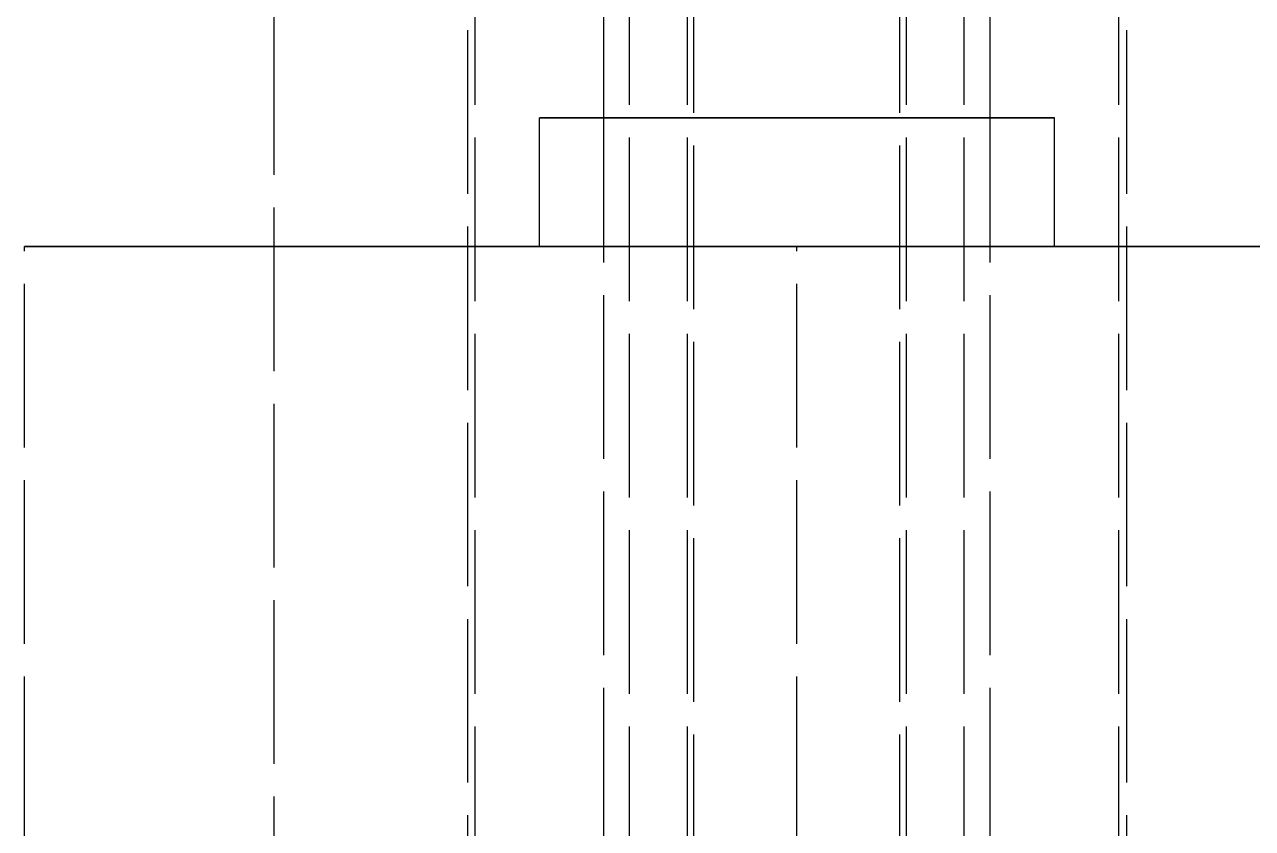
# Model space of a CAD drawing. Header units: millimetres. Extents: x -9 to 243, y -53 to 196.
# Drawn here: x 152.85 to 162.39, y 12.28 to 18.52 of the extents above; entities that cross this region are included whole.
import ezdxf

# ---------------------------------------------------------------- set-up
doc = ezdxf.new("R2010")
doc.units = ezdxf.units.MM
doc.linetypes.add('DASHED', pattern=[1.524, 1.27, -0.254])
doc.layers.add('HIDDEN', color=8, linetype='DASHED')

msp = doc.modelspace()

# ---------------------------------------------------------------- linework, layer by layer
at = {"layer": 'HIDDEN'}
for points in [[(158.05, -23.31), (158.05, 34.4)], [(159.65, -23.31), (159.65, 34.4)], [(156.35, -20.2), (156.35, 32.4)], [(157.55, -20.2), (157.55, 32.4)], [(158, -20.2), (158, 32.4)], [(159.7, -20.2), (159.7, 32.4)], [(160.15, -20.2), (160.15, 32.4)], [(161.35, -20.2), (161.35, 32.4)], [(157.35, -19.9), (157.35, 32.1)], [(160.35, -19.9), (160.35, 32.1)], [(156.29, 26.1), (156.29, -11.6)], [(161.41, 26.1), (161.41, -11.6)], [(154.79, -11.6), (154.79, 23.4)], [(157.35, 17.8), (157.35, 23.3)], [(160.35, 17.8), (160.35, 18.801)], [(160.85, 17.8), (160.78651, 17.8), (160.72302, 17.8), (160.65952, 17.8), (160.59603, 17.8), (160.53254, 17.8), (160.46905, 17.8), (160.40556, 17.8), (160.34206, 17.8), (160.27857, 17.8), (160.21508, 17.8), (160.15159, 17.8), (160.0881, 17.8), (160.0246, 17.8), (159.96111, 17.8), (159.89762, 17.8), (159.83413, 17.8), (159.77063, 17.8), (159.70714, 17.8), (159.64365, 17.8), (159.58016, 17.8), (159.51667, 17.8), (159.45317, 17.8), (159.38968, 17.8), (159.32619, 17.8), (159.2627, 17.8), (159.19921, 17.8), (159.13571, 17.8), (159.07222, 17.8), (159.00873, 17.8), (158.94524, 17.8), (158.88175, 17.8), (158.81825, 17.8), (158.75476, 17.8), (158.69127, 17.8), (158.62778, 17.8), (158.56429, 17.8), (158.50079, 17.8), (158.4373, 17.8), (158.37381, 17.8), (158.31032, 17.8), (158.24683, 17.8), (158.18333, 17.8), (158.11984, 17.8), (158.05635, 17.8), (157.99286, 17.8), (157.92937, 17.8), (157.86587, 17.8), (157.80238, 17.8), (157.73889, 17.8), (157.6754, 17.8), (157.6119, 17.8), (157.54841, 17.8), (157.48492, 17.8), (157.42143, 17.8), (157.35794, 17.8), (157.29444, 17.8), (157.23095, 17.8), (157.16746, 17.8), (157.10397, 17.8), (157.04048, 17.8), (156.97698, 17.8), (156.91349, 17.8), (156.85, 17.8)], [(156.85, 17.8), (156.88175, 17.8), (156.91349, 17.8), (156.94524, 17.8), (156.97698, 17.8), (157.00873, 17.8), (157.04048, 17.8), (157.07222, 17.8), (157.10397, 17.8), (157.13571, 17.8), (157.16746, 17.8), (157.19921, 17.8), (157.23095, 17.8), (157.2627, 17.8), (157.29444, 17.8), (157.32619, 17.8), (157.35794, 17.8), (157.38968, 17.8), (157.42143, 17.8), (157.45317, 17.8), (157.48492, 17.8), (157.51667, 17.8), (157.54841, 17.8), (157.58016, 17.8), (157.6119, 17.8), (157.64365, 17.8), (157.6754, 17.8), (157.70714, 17.8), (157.73889, 17.8), (157.77063, 17.8), (157.80238, 17.8), (157.83413, 17.8), (157.86587, 17.8), (157.89762, 17.8), (157.92937, 17.8), (157.96111, 17.8), (157.99286, 17.8), (158.0246, 17.8), (158.05635, 17.8), (158.0881, 17.8), (158.11984, 17.8), (158.15159, 17.8), (158.18333, 17.8), (158.21508, 17.8), (158.24683, 17.8), (158.27857, 17.8), (158.31032, 17.8), (158.34206, 17.8), (158.37381, 17.8), (158.40556, 17.8), (158.4373, 17.8), (158.46905, 17.8), (158.50079, 17.8), (158.53254, 17.8), (158.56429, 17.8), (158.59603, 17.8), (158.62778, 17.8), (158.65952, 17.8), (158.69127, 17.8), (158.72302, 17.8), (158.75476, 17.8), (158.78651, 17.8), (158.81825, 17.8), (158.85, 17.8)], [(156.85, 16.8), (156.85, 17.8)], [(160.35, 17.8), (160.30238, 17.8), (160.25476, 17.8), (160.20714, 17.8), (160.15952, 17.8), (160.1119, 17.8), (160.06429, 17.8), (160.01667, 17.8), (159.96905, 17.8), (159.92143, 17.8), (159.87381, 17.8), (159.82619, 17.8), (159.77857, 17.8), (159.73095, 17.8), (159.68333, 17.8), (159.63571, 17.8), (159.5881, 17.8), (159.54048, 17.8), (159.49286, 17.8), (159.44524, 17.8), (159.39762, 17.8), (159.35, 17.8), (159.30238, 17.8), (159.25476, 17.8), (159.20714, 17.8), (159.15952, 17.8), (159.1119, 17.8), (159.06429, 17.8), (159.01667, 17.8), (158.96905, 17.8), (158.92143, 17.8), (158.87381, 17.8), (158.82619, 17.8), (158.77857, 17.8), (158.73095, 17.8), (158.68333, 17.8), (158.63571, 17.8), (158.5881, 17.8), (158.54048, 17.8), (158.49286, 17.8), (158.44524, 17.8), (158.39762, 17.8), (158.35, 17.8), (158.30238, 17.8), (158.25476, 17.8), (158.20714, 17.8), (158.15952, 17.8), (158.1119, 17.8), (158.06429, 17.8), (158.01667, 17.8), (157.96905, 17.8), (157.92143, 17.8), (157.87381, 17.8), (157.82619, 17.8), (157.77857, 17.8), (157.73095, 17.8), (157.68333, 17.8), (157.63571, 17.8), (157.5881, 17.8), (157.54048, 17.8), (157.49286, 17.8), (157.44524, 17.8), (157.39762, 17.8), (157.35, 17.8)], [(157.35, 17.8), (157.37381, 17.8), (157.39762, 17.8), (157.42143, 17.8), (157.44524, 17.8), (157.46905, 17.8), (157.49286, 17.8), (157.51667, 17.8), (157.54048, 17.8), (157.56429, 17.8), (157.5881, 17.8), (157.6119, 17.8), (157.63571, 17.8), (157.65952, 17.8), (157.68333, 17.8), (157.70714, 17.8), (157.73095, 17.8), (157.75476, 17.8), (157.77857, 17.8), (157.80238, 17.8), (157.82619, 17.8), (157.85, 17.8), (157.87381, 17.8), (157.89762, 17.8), (157.92143, 17.8), (157.94524, 17.8), (157.96905, 17.8), (157.99286, 17.8), (158.01667, 17.8), (158.04048, 17.8), (158.06429, 17.8), (158.0881, 17.8), (158.1119, 17.8), (158.13571, 17.8), (158.15952, 17.8), (158.18333, 17.8), (158.20714, 17.8), (158.23095, 17.8), (158.25476, 17.8), (158.27857, 17.8), (158.30238, 17.8), (158.32619, 17.8), (158.35, 17.8), (158.37381, 17.8), (158.39762, 17.8), (158.42143, 17.8), (158.44524, 17.8), (158.46905, 17.8), (158.49286, 17.8), (158.51667, 17.8), (158.54048, 17.8), (158.56429, 17.8), (158.5881, 17.8), (158.6119, 17.8), (158.63571, 17.8), (158.65952, 17.8), (158.68333, 17.8), (158.70714, 17.8), (158.73095, 17.8), (158.75476, 17.8), (158.77857, 17.8), (158.80238, 17.8), (158.82619, 17.8), (158.85, 17.8)], [(158.85, 17.8), (158.88175, 17.8), (158.91349, 17.8), (158.94524, 17.8), (158.97698, 17.8), (159.00873, 17.8), (159.04048, 17.8), (159.07222, 17.8), (159.10397, 17.8), (159.13571, 17.8), (159.16746, 17.8), (159.19921, 17.8), (159.23095, 17.8), (159.2627, 17.8), (159.29444, 17.8), (159.32619, 17.8), (159.35794, 17.8), (159.38968, 17.8), (159.42143, 17.8), (159.45317, 17.8), (159.48492, 17.8), (159.51667, 17.8), (159.54841, 17.8), (159.58016, 17.8), (159.6119, 17.8), (159.64365, 17.8), (159.6754, 17.8), (159.70714, 17.8), (159.73889, 17.8), (159.77063, 17.8), (159.80238, 17.8), (159.83413, 17.8), (159.86587, 17.8), (159.89762, 17.8), (159.92937, 17.8), (159.96111, 17.8), (159.99286, 17.8), (160.0246, 17.8), (160.05635, 17.8), (160.0881, 17.8), (160.11984, 17.8), (160.15159, 17.8), (160.18333, 17.8), (160.21508, 17.8), (160.24683, 17.8), (160.27857, 17.8), (160.31032, 17.8), (160.34206, 17.8), (160.37381, 17.8), (160.40556, 17.8), (160.4373, 17.8), (160.46905, 17.8), (160.50079, 17.8), (160.53254, 17.8), (160.56429, 17.8), (160.59603, 17.8), (160.62778, 17.8), (160.65952, 17.8), (160.69127, 17.8), (160.72302, 17.8), (160.75476, 17.8), (160.78651, 17.8), (160.81825, 17.8), (160.85, 17.8)], [(158.85, 17.8), (158.87381, 17.8), (158.89762, 17.8), (158.92143, 17.8), (158.94524, 17.8), (158.96905, 17.8), (158.99286, 17.8), (159.01667, 17.8), (159.04048, 17.8), (159.06429, 17.8), (159.0881, 17.8), (159.1119, 17.8), (159.13571, 17.8), (159.15952, 17.8), (159.18333, 17.8), (159.20714, 17.8), (159.23095, 17.8), (159.25476, 17.8), (159.27857, 17.8), (159.30238, 17.8), (159.32619, 17.8), (159.35, 17.8), (159.37381, 17.8), (159.39762, 17.8), (159.42143, 17.8), (159.44524, 17.8), (159.46905, 17.8), (159.49286, 17.8), (159.51667, 17.8), (159.54048, 17.8), (159.56429, 17.8), (159.5881, 17.8), (159.6119, 17.8), (159.63571, 17.8), (159.65952, 17.8), (159.68333, 17.8), (159.70714, 17.8), (159.73095, 17.8), (159.75476, 17.8), (159.77857, 17.8), (159.80238, 17.8), (159.82619, 17.8), (159.85, 17.8), (159.87381, 17.8), (159.89762, 17.8), (159.92143, 17.8), (159.94524, 17.8), (159.96905, 17.8), (159.99286, 17.8), (160.01667, 17.8), (160.04048, 17.8), (160.06429, 17.8), (160.0881, 17.8), (160.1119, 17.8), (160.13571, 17.8), (160.15952, 17.8), (160.18333, 17.8), (160.20714, 17.8), (160.23095, 17.8), (160.25476, 17.8), (160.27857, 17.8), (160.30238, 17.8), (160.32619, 17.8), (160.35, 17.8)], [(160.85, 16.8), (160.85, 17.8)], [(162.56429, 16.8), (162.37381, 16.8), (162.18333, 16.8), (161.99286, 16.8), (161.80238, 16.8), (161.6119, 16.8), (161.42143, 16.8), (161.23095, 16.8), (161.04048, 16.8), (160.85, 16.8), (160.65952, 16.8), (160.46905, 16.8), (160.27857, 16.8), (160.0881, 16.8), (159.89762, 16.8), (159.70714, 16.8), (159.51667, 16.8), (159.32619, 16.8), (159.13571, 16.8), (158.94524, 16.8), (158.75476, 16.8), (158.56429, 16.8), (158.37381, 16.8), (158.18333, 16.8), (157.99286, 16.8), (157.80238, 16.8), (157.6119, 16.8), (157.42143, 16.8), (157.23095, 16.8), (157.04048, 16.8), (156.85, 16.8), (156.65952, 16.8), (156.46905, 16.8), (156.27857, 16.8), (156.0881, 16.8), (155.89762, 16.8), (155.70714, 16.8), (155.51667, 16.8), (155.32619, 16.8), (155.13571, 16.8), (154.94524, 16.8), (154.75476, 16.8), (154.56429, 16.8), (154.37381, 16.8), (154.18333, 16.8), (153.99286, 16.8), (153.80238, 16.8), (153.6119, 16.8), (153.42143, 16.8), (153.23095, 16.8), (153.04048, 16.8), (152.85, 16.8)], [(152.85, 16.8), (152.94524, 16.8), (153.04048, 16.8), (153.13571, 16.8), (153.23095, 16.8), (153.32619, 16.8), (153.42143, 16.8), (153.51667, 16.8), (153.6119, 16.8), (153.70714, 16.8), (153.80238, 16.8), (153.89762, 16.8), (153.99286, 16.8), (154.0881, 16.8), (154.18333, 16.8), (154.27857, 16.8), (154.37381, 16.8), (154.46905, 16.8), (154.56429, 16.8), (154.65952, 16.8), (154.75476, 16.8), (154.85, 16.8), (154.94524, 16.8), (155.04048, 16.8), (155.13571, 16.8), (155.23095, 16.8), (155.32619, 16.8), (155.42143, 16.8), (155.51667, 16.8), (155.6119, 16.8), (155.70714, 16.8), (155.80238, 16.8), (155.89762, 16.8), (155.99286, 16.8), (156.0881, 16.8), (156.18333, 16.8), (156.27857, 16.8), (156.37381, 16.8), (156.46905, 16.8), (156.56429, 16.8), (156.65952, 16.8), (156.75476, 16.8), (156.85, 16.8), (156.94524, 16.8), (157.04048, 16.8), (157.13571, 16.8), (157.23095, 16.8), (157.32619, 16.8), (157.42143, 16.8), (157.51667, 16.8), (157.6119, 16.8), (157.70714, 16.8), (157.80238, 16.8), (157.89762, 16.8), (157.99286, 16.8), (158.0881, 16.8), (158.18333, 16.8), (158.27857, 16.8), (158.37381, 16.8), (158.46905, 16.8), (158.56429, 16.8), (158.65952, 16.8), (158.75476, 16.8), (158.85, 16.8)], [(152.85, 0), (152.85, 16.8)], [(160.85, 16.8), (160.78651, 16.8), (160.72302, 16.8), (160.65952, 16.8), (160.59603, 16.8), (160.53254, 16.8), (160.46905, 16.8), (160.40556, 16.8), (160.34206, 16.8), (160.27857, 16.8), (160.21508, 16.8), (160.15159, 16.8), (160.0881, 16.8), (160.0246, 16.8), (159.96111, 16.8), (159.89762, 16.8), (159.83413, 16.8), (159.77063, 16.8), (159.70714, 16.8), (159.64365, 16.8), (159.58016, 16.8), (159.51667, 16.8), (159.45317, 16.8), (159.38968, 16.8), (159.32619, 16.8), (159.2627, 16.8), (159.19921, 16.8), (159.13571, 16.8), (159.07222, 16.8), (159.00873, 16.8), (158.94524, 16.8), (158.88175, 16.8), (158.81825, 16.8), (158.75476, 16.8), (158.69127, 16.8), (158.62778, 16.8), (158.56429, 16.8), (158.50079, 16.8), (158.4373, 16.8), (158.37381, 16.8), (158.31032, 16.8), (158.24683, 16.8), (158.18333, 16.8), (158.11984, 16.8), (158.05635, 16.8), (157.99286, 16.8), (157.92937, 16.8), (157.86587, 16.8), (157.80238, 16.8), (157.73889, 16.8), (157.6754, 16.8), (157.6119, 16.8), (157.54841, 16.8), (157.48492, 16.8), (157.42143, 16.8), (157.35794, 16.8), (157.29444, 16.8), (157.23095, 16.8), (157.16746, 16.8), (157.10397, 16.8), (157.04048, 16.8), (156.97698, 16.8), (156.91349, 16.8), (156.85, 16.8)], [(156.85, 16.8), (156.88175, 16.8), (156.91349, 16.8), (156.94524, 16.8), (156.97698, 16.8), (157.00873, 16.8), (157.04048, 16.8), (157.07222, 16.8), (157.10397, 16.8), (157.13571, 16.8), (157.16746, 16.8), (157.19921, 16.8), (157.23095, 16.8), (157.2627, 16.8), (157.29444, 16.8), (157.32619, 16.8), (157.35794, 16.8), (157.38968, 16.8), (157.42143, 16.8), (157.45317, 16.8), (157.48492, 16.8), (157.51667, 16.8), (157.54841, 16.8), (157.58016, 16.8), (157.6119, 16.8), (157.64365, 16.8), (157.6754, 16.8), (157.70714, 16.8), (157.73889, 16.8), (157.77063, 16.8), (157.80238, 16.8), (157.83413, 16.8), (157.86587, 16.8), (157.89762, 16.8), (157.92937, 16.8), (157.96111, 16.8), (157.99286, 16.8), (158.0246, 16.8), (158.05635, 16.8), (158.0881, 16.8), (158.11984, 16.8), (158.15159, 16.8), (158.18333, 16.8), (158.21508, 16.8), (158.24683, 16.8), (158.27857, 16.8), (158.31032, 16.8), (158.34206, 16.8), (158.37381, 16.8), (158.40556, 16.8), (158.4373, 16.8), (158.46905, 16.8), (158.50079, 16.8), (158.53254, 16.8), (158.56429, 16.8), (158.59603, 16.8), (158.62778, 16.8), (158.65952, 16.8), (158.69127, 16.8), (158.72302, 16.8), (158.75476, 16.8), (158.78651, 16.8), (158.81825, 16.8), (158.85, 16.8)], [(158.85, 0), (158.85, 16.8)], [(158.85, 16.8), (158.94524, 16.8), (159.04048, 16.8), (159.13571, 16.8), (159.23095, 16.8), (159.32619, 16.8), (159.42143, 16.8), (159.51667, 16.8), (159.6119, 16.8), (159.70714, 16.8), (159.80238, 16.8), (159.89762, 16.8), (159.99286, 16.8), (160.0881, 16.8), (160.18333, 16.8), (160.27857, 16.8), (160.37381, 16.8), (160.46905, 16.8), (160.56429, 16.8), (160.65952, 16.8), (160.75476, 16.8), (160.85, 16.8), (160.94524, 16.8), (161.04048, 16.8), (161.13571, 16.8), (161.23095, 16.8), (161.32619, 16.8), (161.42143, 16.8), (161.51667, 16.8), (161.6119, 16.8), (161.70714, 16.8), (161.80238, 16.8), (161.89762, 16.8), (161.99286, 16.8), (162.0881, 16.8), (162.18333, 16.8), (162.27857, 16.8), (162.37381, 16.8), (162.46905, 16.8)], [(158.85, 16.8), (158.88175, 16.8), (158.91349, 16.8), (158.94524, 16.8), (158.97698, 16.8), (159.00873, 16.8), (159.04048, 16.8), (159.07222, 16.8), (159.10397, 16.8), (159.13571, 16.8), (159.16746, 16.8), (159.19921, 16.8), (159.23095, 16.8), (159.2627, 16.8), (159.29444, 16.8), (159.32619, 16.8), (159.35794, 16.8), (159.38968, 16.8), (159.42143, 16.8), (159.45317, 16.8), (159.48492, 16.8), (159.51667, 16.8), (159.54841, 16.8), (159.58016, 16.8), (159.6119, 16.8), (159.64365, 16.8), (159.6754, 16.8), (159.70714, 16.8), (159.73889, 16.8), (159.77063, 16.8), (159.80238, 16.8), (159.83413, 16.8), (159.86587, 16.8), (159.89762, 16.8), (159.92937, 16.8), (159.96111, 16.8), (159.99286, 16.8), (160.0246, 16.8), (160.05635, 16.8), (160.0881, 16.8), (160.11984, 16.8), (160.15159, 16.8), (160.18333, 16.8), (160.21508, 16.8), (160.24683, 16.8), (160.27857, 16.8), (160.31032, 16.8), (160.34206, 16.8), (160.37381, 16.8), (160.40556, 16.8), (160.4373, 16.8), (160.46905, 16.8), (160.50079, 16.8), (160.53254, 16.8), (160.56429, 16.8), (160.59603, 16.8), (160.62778, 16.8), (160.65952, 16.8), (160.69127, 16.8), (160.72302, 16.8), (160.75476, 16.8), (160.78651, 16.8), (160.81825, 16.8), (160.85, 16.8)]]:
    msp.add_lwpolyline(points, dxfattribs=at)

doc.saveas('drawing.dxf')
